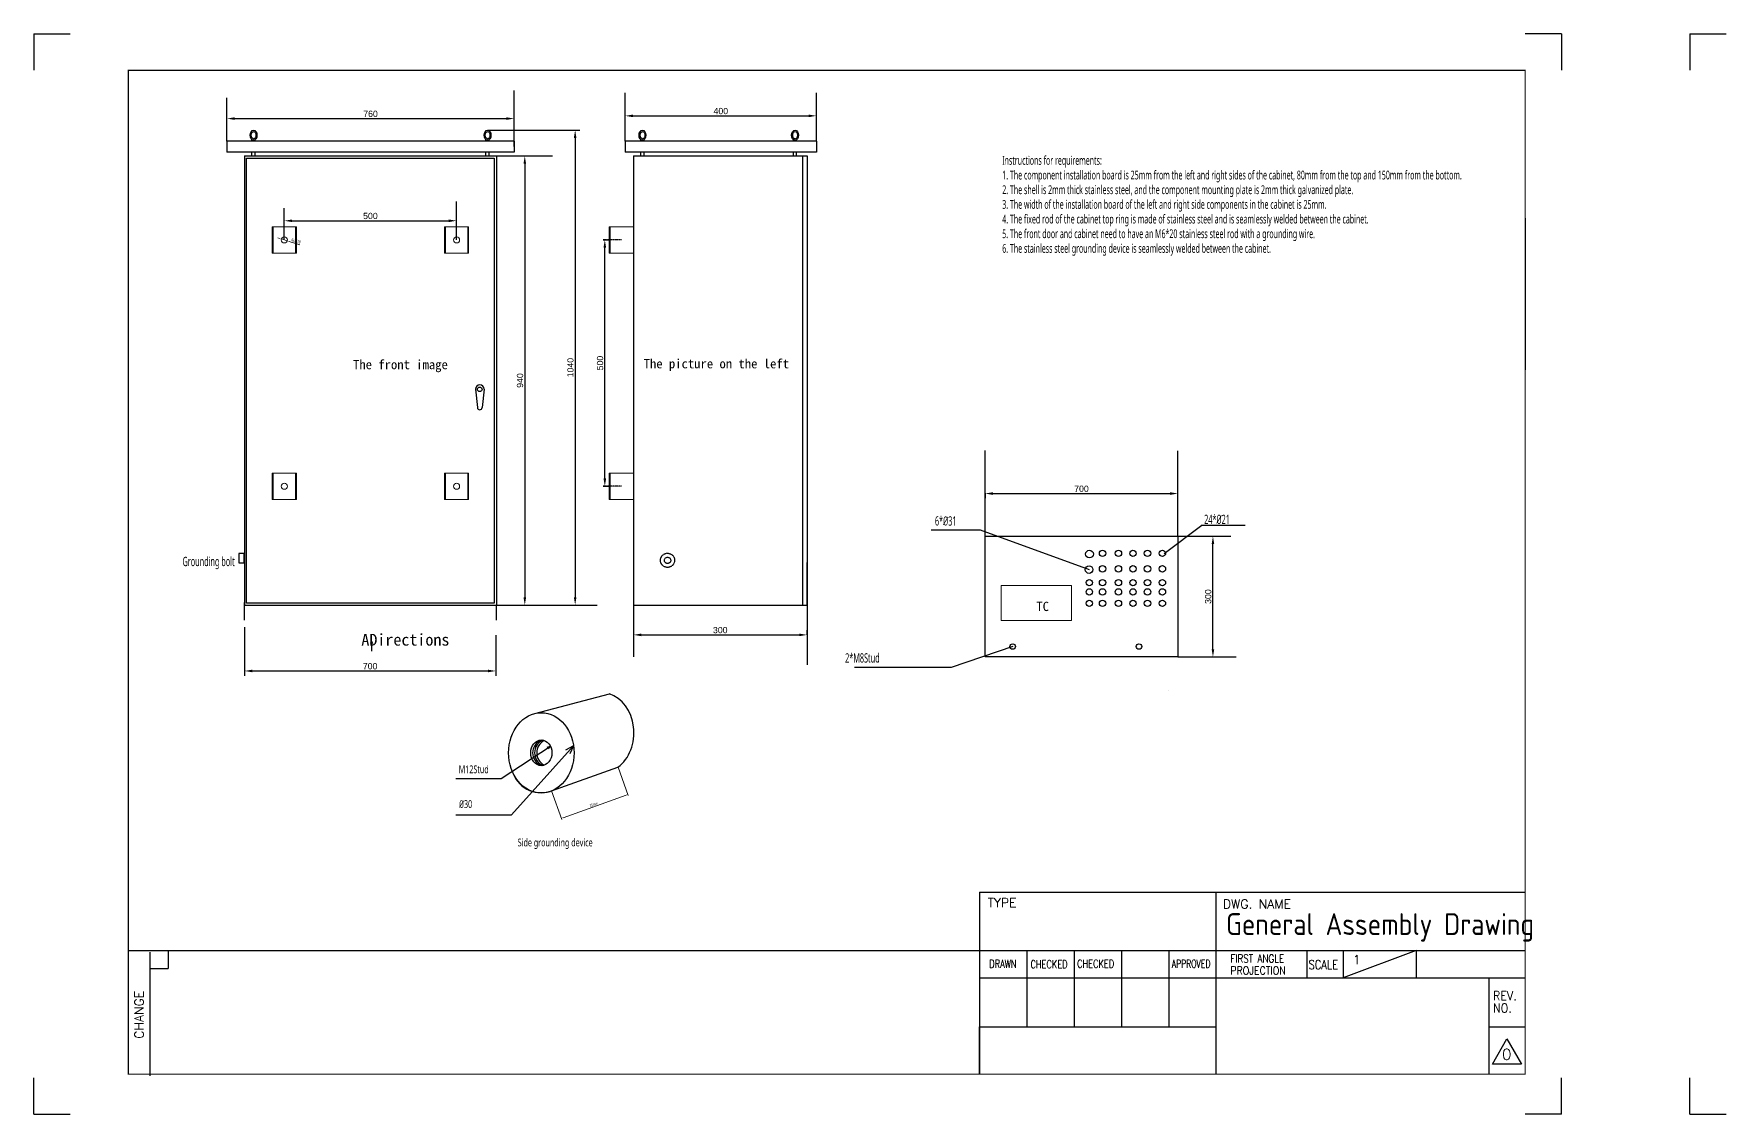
# Model space of a CAD drawing. Header units: millimetres. Extents: x 8981 to 59433, y 5244 to 14154.
# Drawn here: x 28165 to 33573, y 8275 to 11728 of the extents above; entities that cross this region are included whole.
import ezdxf

# ---------------------------------------------------------------- set-up
doc = ezdxf.new("R2010")
doc.units = ezdxf.units.MM
doc.linetypes.add('ACISOWELD', pattern=[3, 2, -1])
doc.linetypes.add('CENTER2', pattern=[1.125, 0.75, -0.125, 0.125, -0.125])
for name, color, linetype, lineweight in [('#标注线', 3, 'Continuous', 20), ('标注、文本', 3, 'Continuous', 25), ('铁心', 3, 'Continuous', 0), ('铁心层', 163, 'Continuous', 18)]:
    doc.layers.add(name, color=color, linetype=linetype, lineweight=lineweight)
for name, color, linetype in [('1', 4, 'Continuous'), ('2', 3, 'Continuous'), ('6文字层', 3, 'Continuous'), ('中心线', 1, 'CENTER2')]:
    doc.layers.add(name, color=color, linetype=linetype)
doc.layers.add('paper', color=254, linetype='Continuous', plot=False)
doc.styles.add('Note Text (ANSI)', font='arial.ttf')
doc.styles.add('PC_TEXTSTYLE1', font='romans.shx', dxfattribs={"width": 0.667, "bigfont": 'hzfs.shx'})
doc.styles.add('ROMANS', font='romans.shx', dxfattribs={"bigfont": 'whgtxt.shx'})
doc.styles.get("Standard").update_dxf_attribs({"font": 'gbenor.shx', "bigfont": 'gbcbig.shx'})
doc.styles.add('宋体', font='Microsoft YaHei.ttf', dxfattribs={"width": 0.6})
doc.dimstyles.new('ISO-25', dxfattribs={"dimscale": 3, "dimtxt": 3.5, "dimasz": 2, "dimexe": 1.25, "dimexo": 0, "dimgap": 0.75, "dimtad": 1, "dimzin": 9, "dimdsep": 46, "dimtxsty": 'PC_TEXTSTYLE1', "dimcen": 2, "dimclrd": 11, "dimclre": 11, "dimclrt": 3, "dimadec": 0, "dimazin": 2, "dimtfac": 1, "dimtmove": 1, "dimatfit": 3, "dimfxl": 0, "dimlwd": 15, "dimlwe": 15, "dimarcsym": 0})
doc.dimstyles.new('蓝色标注', dxfattribs={"dimscale": 10, "dimtxt": 2, "dimasz": 2.5, "dimexe": 1.5, "dimexo": 0, "dimgap": 0.5, "dimtad": 1, "dimtxsty": 'Note Text (ANSI)', "dimcen": -2.5, "dimclrd": 3, "dimclre": 3, "dimclrt": 3, "dimazin": 2, "dimtfac": 1, "dimtmove": 0, "dimatfit": 2, "dimfxl": 0, "dimarcsym": 0})

# ---------------------------------------------------------------- blocks, each defined once
blk = doc.blocks.new('*D59')
at = {"color": 11, "lineweight": 15, "transparency": 16777216}
for p, q in [((30031.8, 9384.1), (30064.4, 9293)), ((29819.3, 9308), (29851.9, 9216.9)), ((29856.3, 9222.5), (30057.5, 9294.5))]:
    blk.add_line(p, q, dxfattribs=at)
at = {"color": 11, "transparency": 16777216}
for points in [[(30057.2, 9295.5), (30057.8, 9293.6), (30063.1, 9296.6)], [(29855.9, 9223.4), (29856.6, 9221.5), (29850.6, 9220.5)]]:
    blk.add_solid(points, dxfattribs=at)
at = {"layer": 'Defpoints', "color": 0, "transparency": 16777216}
for p in [(30031.8, 9384.1), (29819.3, 9308), (30063.1, 9296.6)]:
    blk.add_point(p, dxfattribs=at)
at = {"color": 3, "transparency": 16777216, "insert": (29954.5, 9265), "char_height": 9, "attachment_point": 5, "rotation": 19.699, "style": '宋体'}
blk.add_mtext('20mm', dxfattribs=at)
blk = doc.blocks.new('*D60')
at = {"color": 11, "lineweight": 15, "transparency": 16777216}
for p, q in [((28950.1, 11074), (28944.4, 11075.8)), ((28955.9, 11072.2), (28974.6, 11066.2)), ((29014.4, 11053.7), (28980.4, 11064.4))]:
    blk.add_line(p, q, dxfattribs=at)
at = {"color": 11, "transparency": 16777216}
for points in [[(28950.4, 11074.9), (28949.8, 11073), (28955.9, 11072.2)], [(28980.7, 11065.4), (28980.1, 11063.5), (28974.6, 11066.2)]]:
    blk.add_solid(points, dxfattribs=at)
at = {"layer": 'Defpoints', "color": 0, "transparency": 16777216}
for p in [(28955.9, 11072.2), (28974.6, 11066.2)]:
    blk.add_point(p, dxfattribs=at)
at = {"color": 3, "transparency": 16777216, "insert": (29002.6, 11065.7), "char_height": 10.5, "attachment_point": 5, "rotation": 342.4983, "style": '宋体'}
blk.add_mtext('4x%%C18', dxfattribs=at)
blk = doc.blocks.new('*D61')
at = {"layer": 'Defpoints', "color": 0, "transparency": 16777216}
for p in [(28838.1, 9831.9), (29641.1, 9805.5), (29641.1, 9691.4)]:
    blk.add_point(p, dxfattribs=at)
at = {"layer": '标注、文本', "color": 3, "lineweight": -2, "transparency": 16777216}
for p, q in [((28838.1, 9831.9), (28838.1, 9676.4)), ((29641.1, 9805.5), (29641.1, 9676.4)), ((28863.1, 9691.4), (29616.1, 9691.4))]:
    blk.add_line(p, q, dxfattribs=at)
at = {"layer": '标注、文本', "color": 3, "transparency": 16777216}
for points in [[(28863.1, 9695.6), (28863.1, 9687.3), (28838.1, 9691.4)], [(29616.1, 9695.6), (29616.1, 9687.3), (29641.1, 9691.4)]]:
    blk.add_solid(points, dxfattribs=at)
at = {"layer": '标注、文本', "color": 3, "transparency": 16777216, "insert": (29239.6, 9706.7), "char_height": 20, "attachment_point": 5, "style": 'Note Text (ANSI)'}
blk.add_mtext('700', dxfattribs=at)
blk = doc.blocks.new('*D62')
at = {"layer": 'Defpoints', "color": 0, "transparency": 16777216}
for p in [(28781.9, 11453.9), (29699.8, 11456.8), (29699.8, 11456.8)]:
    blk.add_point(p, dxfattribs=at)
at = {"layer": '标注、文本', "color": 3, "lineweight": -2, "transparency": 16777216}
for p, q in [((28781.9, 11453.9), (28781.9, 11471.8)), ((29699.8, 11456.8), (29699.8, 11471.8)), ((28806.9, 11456.8), (29674.8, 11456.8))]:
    blk.add_line(p, q, dxfattribs=at)
at = {"layer": '标注、文本', "color": 3, "transparency": 16777216}
for points in [[(28806.9, 11461), (28806.9, 11452.6), (28781.9, 11456.8)], [(29674.8, 11461), (29674.8, 11452.6), (29699.8, 11456.8)]]:
    blk.add_solid(points, dxfattribs=at)
at = {"layer": '标注、文本', "color": 3, "transparency": 16777216, "insert": (29240.9, 11472), "char_height": 20, "attachment_point": 5, "style": 'Note Text (ANSI)'}
blk.add_mtext('760', dxfattribs=at)
blk = doc.blocks.new('*D63')
at = {"layer": 'Defpoints', "color": 0, "transparency": 16777216}
for p in [(30081.2, 9819.3), (30635.9, 9806.8), (30635.9, 9806.8)]:
    blk.add_point(p, dxfattribs=at)
at = {"layer": '标注、文本', "color": 3, "lineweight": -2, "transparency": 16777216}
for p, q in [((30081.2, 9819.3), (30081.2, 9791.8)), ((30106.2, 9806.8), (30610.9, 9806.8)), ((30635.9, 9806.8), (30635.9, 9821.8))]:
    blk.add_line(p, q, dxfattribs=at)
at = {"layer": '标注、文本', "color": 3, "transparency": 16777216}
for points in [[(30106.2, 9811), (30106.2, 9802.6), (30081.2, 9806.8)], [(30610.9, 9811), (30610.9, 9802.6), (30635.9, 9806.8)]]:
    blk.add_solid(points, dxfattribs=at)
at = {"layer": '标注、文本', "color": 3, "transparency": 16777216, "insert": (30358.6, 9822), "char_height": 20, "attachment_point": 5, "style": 'Note Text (ANSI)'}
blk.add_mtext('300', dxfattribs=at)
blk = doc.blocks.new('*D64')
at = {"layer": 'Defpoints', "color": 0, "transparency": 16777216}
for p in [(29984.4, 11069.2), (29989.7, 11069.2), (29984.4, 10281.8)]:
    blk.add_point(p, dxfattribs=at)
at = {"layer": '标注、文本', "color": 3, "lineweight": -2, "transparency": 16777216}
for p, q in [((29984.4, 11069.2), (30004.7, 11069.2)), ((29989.7, 10306.8), (29989.7, 11044.2)), ((29984.4, 10281.8), (30004.7, 10281.8))]:
    blk.add_line(p, q, dxfattribs=at)
at = {"layer": '标注、文本', "color": 3, "transparency": 16777216}
for points in [[(29985.5, 11044.2), (29993.9, 11044.2), (29989.7, 11069.2)], [(29985.5, 10306.8), (29993.9, 10306.8), (29989.7, 10281.8)]]:
    blk.add_solid(points, dxfattribs=at)
at = {"layer": '标注、文本', "color": 3, "transparency": 16777216, "insert": (29974.5, 10675.5), "char_height": 20, "attachment_point": 5, "rotation": 90, "style": 'Note Text (ANSI)'}
blk.add_mtext('500', dxfattribs=at)
blk = doc.blocks.new('*D65')
at = {"layer": 'Defpoints', "color": 0, "transparency": 16777216}
for p in [(28965.2, 11120), (29515.8, 11130.3), (29515.8, 11130.3)]:
    blk.add_point(p, dxfattribs=at)
at = {"layer": '标注、文本', "color": 3, "lineweight": -2, "transparency": 16777216}
for p, q in [((28965.2, 11120), (28965.2, 11145.3)), ((29515.8, 11130.3), (29515.8, 11145.3)), ((28990.2, 11130.3), (29490.8, 11130.3))]:
    blk.add_line(p, q, dxfattribs=at)
at = {"layer": '标注、文本', "color": 3, "transparency": 16777216}
for points in [[(28990.2, 11134.4), (28990.2, 11126.1), (28965.2, 11130.3)], [(29490.8, 11134.4), (29490.8, 11126.1), (29515.8, 11130.3)]]:
    blk.add_solid(points, dxfattribs=at)
at = {"layer": '标注、文本', "color": 3, "transparency": 16777216, "insert": (29240.5, 11145.5), "char_height": 20, "attachment_point": 5, "style": 'Note Text (ANSI)'}
blk.add_mtext('500', dxfattribs=at)
blk = doc.blocks.new('*D66')
at = {"layer": 'Defpoints', "color": 0, "transparency": 16777216}
for p in [(30054.9, 11462.2), (30665.8, 11465.6), (30665.8, 11462.2)]:
    blk.add_point(p, dxfattribs=at)
at = {"layer": '标注、文本', "color": 3, "lineweight": -2, "transparency": 16777216}
for p, q in [((30054.9, 11462.2), (30054.9, 11480.6)), ((30665.8, 11462.2), (30665.8, 11480.6)), ((30079.9, 11465.6), (30640.8, 11465.6))]:
    blk.add_line(p, q, dxfattribs=at)
at = {"layer": '标注、文本', "color": 3, "transparency": 16777216}
for points in [[(30079.9, 11469.8), (30079.9, 11461.4), (30054.9, 11465.6)], [(30640.8, 11469.8), (30640.8, 11461.4), (30665.8, 11465.6)]]:
    blk.add_solid(points, dxfattribs=at)
at = {"layer": '标注、文本', "color": 3, "transparency": 16777216, "insert": (30360.4, 11480.8), "char_height": 20, "attachment_point": 5, "style": 'Note Text (ANSI)'}
blk.add_mtext('400', dxfattribs=at)
blk = doc.blocks.new('*D67')
at = {"layer": 'Defpoints', "color": 0, "transparency": 16777216}
for p in [(31204.8, 10259.2), (31821.5, 10258.5), (31821.5, 10258.5)]:
    blk.add_point(p, dxfattribs=at)
at = {"layer": '标注、文本', "color": 3, "lineweight": -2, "transparency": 16777216}
for p, q in [((31204.8, 10259.2), (31204.8, 10243.5)), ((31229.8, 10258.5), (31796.5, 10258.5)), ((31821.5, 10258.5), (31821.5, 10273.5))]:
    blk.add_line(p, q, dxfattribs=at)
at = {"layer": '标注、文本', "color": 3, "transparency": 16777216}
for points in [[(31229.8, 10262.7), (31229.8, 10254.3), (31204.8, 10258.5)], [(31796.5, 10262.7), (31796.5, 10254.3), (31821.5, 10258.5)]]:
    blk.add_solid(points, dxfattribs=at)
at = {"layer": '标注、文本', "color": 3, "transparency": 16777216, "insert": (31513.1, 10273.7), "char_height": 20, "attachment_point": 5, "style": 'Note Text (ANSI)'}
blk.add_mtext('700', dxfattribs=at)
blk = doc.blocks.new('*D68')
at = {"layer": 'Defpoints', "color": 0, "transparency": 16777216}
for p in [(29733.2, 11337.3), (29733.9, 9902), (29733.9, 9902)]:
    blk.add_point(p, dxfattribs=at)
at = {"layer": '标注、文本', "color": 3, "lineweight": -2, "transparency": 16777216}
for p, q in [((29733.2, 11337.3), (29748.9, 11337.3)), ((29733.9, 11312.3), (29733.9, 9927)), ((29733.9, 9902), (29748.9, 9902))]:
    blk.add_line(p, q, dxfattribs=at)
at = {"layer": '标注、文本', "color": 3, "transparency": 16777216}
for points in [[(29729.7, 11312.3), (29738.1, 11312.3), (29733.9, 11337.3)], [(29729.7, 9927), (29738.1, 9927), (29733.9, 9902)]]:
    blk.add_solid(points, dxfattribs=at)
at = {"layer": '标注、文本', "color": 3, "transparency": 16777216, "insert": (29718.7, 10619.7), "char_height": 20, "attachment_point": 5, "rotation": 90, "style": 'Note Text (ANSI)'}
blk.add_mtext('940', dxfattribs=at)
blk = doc.blocks.new('*D69')
at = {"layer": 'Defpoints', "color": 0, "transparency": 16777216}
for p in [(29892.1, 11420), (29894.9, 9902), (29894.9, 9902)]:
    blk.add_point(p, dxfattribs=at)
at = {"layer": '标注、文本', "color": 3, "lineweight": -2, "transparency": 16777216}
for p, q in [((29892.1, 11420), (29909.9, 11420)), ((29894.9, 11395), (29894.9, 9927)), ((29894.9, 9902), (29909.9, 9902))]:
    blk.add_line(p, q, dxfattribs=at)
at = {"layer": '标注、文本', "color": 3, "transparency": 16777216}
for points in [[(29890.7, 11395), (29899, 11395), (29894.9, 11420)], [(29890.7, 9927), (29899, 9927), (29894.9, 9902)]]:
    blk.add_solid(points, dxfattribs=at)
at = {"layer": '标注、文本', "color": 3, "transparency": 16777216, "insert": (29879.7, 10661), "char_height": 20, "attachment_point": 5, "rotation": 90, "style": 'Note Text (ANSI)'}
blk.add_mtext('1040', dxfattribs=at)
blk = doc.blocks.new('*D70')
at = {"layer": 'Defpoints', "color": 0, "transparency": 16777216}
for p in [(31906.2, 10122), (31933.3, 10122), (31914.5, 9736.1)]:
    blk.add_point(p, dxfattribs=at)
at = {"layer": '标注、文本', "color": 3, "lineweight": -2, "transparency": 16777216}
for p, q in [((31906.2, 10122), (31948.3, 10122)), ((31933.3, 9761.1), (31933.3, 10097)), ((31914.5, 9736.1), (31948.3, 9736.1))]:
    blk.add_line(p, q, dxfattribs=at)
at = {"layer": '标注、文本', "color": 3, "transparency": 16777216}
for points in [[(31929.1, 10097), (31937.4, 10097), (31933.3, 10122)], [(31929.1, 9761.1), (31937.4, 9761.1), (31933.3, 9736.1)]]:
    blk.add_solid(points, dxfattribs=at)
at = {"layer": '标注、文本', "color": 3, "transparency": 16777216, "insert": (31918, 9929.1), "char_height": 20, "attachment_point": 5, "rotation": 90, "style": 'Note Text (ANSI)'}
blk.add_mtext('300', dxfattribs=at)

msp = doc.modelspace()

# ---------------------------------------------------------------- linework, layer by layer
at = {"layer": '#标注线', "color": 0}
msp.add_lwpolyline([(31256.087, 9852.274), (31481.087, 9852.274), (31481.087, 9964.774), (31256.087, 9964.774)], close=True, dxfattribs=at)
at = {"color": 0, "linetype": 'ByBlock'}
for p, q in [((29699.826, 11384.823), (28781.881, 11384.823)), ((28781.881, 11384.823), (28781.881, 11349.84)), ((28862.002, 11384.823), (28862.002, 11389.476)), ((28871.852, 11384.823), (28871.852, 11389.476)), ((29609.854, 11384.823), (29609.854, 11389.476)), ((29619.705, 11384.823), (29619.705, 11389.476)), ((29699.826, 11384.823), (29699.826, 11349.84)), ((30665.809, 11384.823), (30054.892, 11384.823)), ((30054.892, 11384.823), (30054.892, 11349.84)), ((30105.147, 11384.823), (30105.147, 11389.476)), ((30114.998, 11384.823), (30114.998, 11389.476)), ((30592.643, 11384.823), (30592.643, 11389.476)), ((30602.494, 11384.823), (30602.494, 11389.476)), ((30665.809, 11384.823), (30665.809, 11349.84)), ((29699.826, 11349.84), (28781.881, 11349.84)), ((28838.088, 11337.288), (29555.724, 11337.288)), ((28838.088, 11337.288), (28838.088, 10619.652)), ((28838.088, 11337.288), (28862.002, 11337.288)), ((28862.002, 11337.288), (28862.002, 11349.84)), ((28871.852, 11337.288), (28871.852, 11349.84)), ((29555.724, 11337.288), (29577.265, 11337.288)), ((29609.854, 11337.288), (29609.854, 11349.84)), ((29619.705, 11337.288), (29619.705, 11349.84)), ((29619.705, 11337.288), (29643.619, 11337.288)), ((29643.619, 11337.288), (29643.619, 10619.652)), ((30665.809, 11349.84), (30054.892, 11349.84)), ((30081.233, 11337.288), (30635.943, 11337.288)), ((30081.233, 11337.288), (30081.233, 10619.652)), ((30081.233, 11337.288), (30105.147, 11337.288)), ((30105.147, 11337.288), (30105.147, 11349.84)), ((30114.998, 11337.288), (30114.998, 11349.84)), ((30592.643, 11337.288), (30592.643, 11349.84)), ((30602.494, 11337.288), (30602.494, 11349.84)), ((30612.029, 11337.288), (30635.943, 11337.288)), ((30635.943, 11337.288), (30635.943, 10619.652)), ((28838.088, 10619.652), (28838.088, 9902.016)), ((29643.619, 10619.652), (29643.619, 9902.016)), ((30081.233, 10619.652), (30081.233, 9902.016)), ((30635.943, 10619.652), (30635.943, 9902.016)), ((29576.077, 10591.668), (29582.625, 10533.356)), ((29603.745, 10591.668), (29597.198, 10533.356)), ((30081.233, 10038.028), (30081.233, 9902.016)), ((30635.943, 9902.016), (30635.943, 10038.028)), ((28838.088, 9902.016), (29643.619, 9902.016)), ((30081.233, 9902.016), (30635.943, 9902.016)), ((30081.233, 9902.016), (30635.943, 9902.016))]:
    msp.add_line(p, q, dxfattribs=at)
at = {"color": 0}
for p, q in [((29577.265, 11337.288), (29619.705, 11337.288)), ((30621.433, 11337.288), (30621.433, 9902.016)), ((28838.088, 9902.016), (29643.619, 9902.016)), ((29243.978, 9786.539), (29240.534, 9779.12)), ((29243.978, 9786.539), (29243.978, 9755.033)), ((29243.978, 9786.539), (29247.421, 9779.12)), ((29766.066, 9555.544), (30004.177, 9618.247)), ((29657.884, 9348.273), (29815.83, 9450.639)), ((29691.548, 9231.846), (29889.645, 9452.673)), ((29805.391, 9448.323), (29815.83, 9450.639)), ((29809.452, 9442.057), (29815.83, 9450.639)), ((29889.645, 9452.673), (29864.508, 9438.523)), ((29889.645, 9452.673), (29878.298, 9426.153)), ((29819.267, 9308.006), (30031.798, 9384.098)), ((29513.492, 9348.273), (29657.884, 9348.273)), ((29513.492, 9231.846), (29691.548, 9231.846))]:
    msp.add_line(p, q, dxfattribs=at)
at = {"color": 4, "lineweight": 0}
for p, q in [((28926.575, 11111.379), (29003.919, 11111.379)), ((28926.575, 11027.004), (28926.575, 11111.379)), ((28926.575, 11111.379), (28929.388, 11111.379)), ((28929.388, 11111.379), (28929.388, 11027.004)), ((29001.106, 11027.004), (29001.106, 11111.379)), ((29003.919, 11111.379), (29003.919, 11027.004)), ((29554.511, 11111.379), (29477.168, 11111.379)), ((29477.168, 11111.379), (29477.168, 11027.004)), ((29479.98, 11027.004), (29479.98, 11111.379)), ((29554.511, 11111.379), (29551.699, 11111.379)), ((29551.699, 11111.379), (29551.699, 11027.004)), ((29554.511, 11027.004), (29554.511, 11111.379)), ((29003.919, 11027.004), (28926.575, 11027.004)), ((28929.388, 11027.004), (29001.106, 11027.004)), ((29477.168, 11027.004), (29554.511, 11027.004)), ((29551.699, 11027.004), (29479.98, 11027.004)), ((28926.575, 10324.026), (29003.919, 10324.026)), ((28926.575, 10239.651), (28926.575, 10324.026)), ((28926.575, 10324.026), (28929.388, 10324.026)), ((28929.388, 10324.026), (28929.388, 10239.651)), ((29001.106, 10239.651), (29001.106, 10324.026)), ((29003.919, 10324.026), (29003.919, 10239.651)), ((29554.511, 10324.026), (29477.168, 10324.026)), ((29477.168, 10324.026), (29477.168, 10239.651)), ((29479.98, 10239.651), (29479.98, 10324.026)), ((29554.511, 10324.026), (29551.699, 10324.026)), ((29551.699, 10324.026), (29551.699, 10239.651)), ((29554.511, 10239.651), (29554.511, 10324.026)), ((29003.919, 10239.651), (28926.575, 10239.651)), ((28929.388, 10239.651), (29001.106, 10239.651)), ((29477.168, 10239.651), (29554.511, 10239.651)), ((29551.699, 10239.651), (29479.98, 10239.651))]:
    msp.add_line(p, q, dxfattribs=at)
at = {"color": 7}
for p, q in [((31032.858, 10142.056), (31169.972, 10142.056)), ((31169.972, 10142.056), (31189.297, 10142.056)), ((31189.297, 10142.056), (31537.383, 10015.487)), ((31777.683, 10066.911), (31897.598, 10157.557)), ((31895.213, 10157.894), (32035.962, 10157.894)), ((31792.402, 9627.68), (31792.221, 9627.68))]:
    msp.add_line(p, q, dxfattribs=at)
at = {"color": 3}
for p, q in [((31204.756, 10122.012), (31821.521, 10122.012)), ((31204.756, 9736.145), (31204.756, 10122.012)), ((31821.521, 10122.012), (31821.521, 9736.145)), ((31293.274, 9769.596), (31096.864, 9702.244)), ((31821.521, 9736.145), (31204.756, 9736.145)), ((31096.864, 9702.244), (30787.58, 9702.244))]:
    msp.add_line(p, q, dxfattribs=at)
for p, q in [((28838.088, 9853.666), (28838.088, 9910.36)), ((29643.619, 9853.666), (29643.619, 9902.016))]:
    msp.add_line(p, q)
at = {"color": 0, "linetype": 'ByBlock'}
msp.add_lwpolyline([(28844.598, 11330.778), (29636.488, 11330.778), (29636.488, 9908.526), (28844.598, 9908.526)], close=True, dxfattribs=at)
at = {"color": 0}
msp.add_lwpolyline([(28837.468, 10066.654), (28820.125, 10066.654), (28820.125, 10037.33), (28837.468, 10037.33)], close=True, dxfattribs=at)
at = {"color": 4, "lineweight": 0}
for centre in [(28965.247, 11069.192), (29515.84, 11069.192), (28965.247, 10281.839), (29515.84, 10281.839)]:
    msp.add_circle(centre, 9.844, dxfattribs=at)
at = {"color": 0, "linetype": 'ByBlock'}
msp.add_circle((29589.911, 10591.668), 7.314, dxfattribs=at)
at = {"color": 0, "linetype": 'ACISOWELD', "lineweight": -2}
for radius in [22.649, 10.141]:
    msp.add_circle((30190.18, 10045.022), radius, dxfattribs=at)
at = {"color": 3}
for centre, radius in [((31538.652, 10065.054), 12.348), ((31580.543, 10067.462), 10.29), ((31631.165, 10067.462), 10.29), ((31677.655, 10067.462), 10.29), ((31724.145, 10067.462), 10.29), ((31771.667, 10067.462), 10.29), ((31537.383, 10015.487), 12.348), ((31580.543, 10017.698), 10.29), ((31631.165, 10017.698), 10.29), ((31677.655, 10017.698), 10.29), ((31724.145, 10017.698), 10.29), ((31771.667, 10017.698), 10.29), ((31538.186, 9973.699), 10.29), ((31538.186, 9944.024), 10.29), ((31580.543, 9973.699), 10.29), ((31580.543, 9944.024), 10.29), ((31631.165, 9973.699), 10.29), ((31631.165, 9944.024), 10.29), ((31677.655, 9973.699), 10.29), ((31677.655, 9944.024), 10.29), ((31724.145, 9973.699), 10.29), ((31724.145, 9944.024), 10.29), ((31771.667, 9973.699), 10.29), ((31771.667, 9944.024), 10.29), ((31538.186, 9907.648), 10.29), ((31580.543, 9907.648), 10.29), ((31631.165, 9907.648), 10.29), ((31677.655, 9907.648), 10.29), ((31724.145, 9907.648), 10.29), ((31771.667, 9907.648), 10.29), ((31293.274, 9769.596), 8.717), ((31696.839, 9769.596), 8.717)]:
    msp.add_circle(centre, radius, dxfattribs=at)
at = {"color": 0, "linetype": 'ByBlock'}
for centre, radius, start, end in [((29589.911, 10591.668), 13.834, 0, 180), ((29589.911, 10533.356), 7.286, 180, 0)]:
    msp.add_arc(centre, radius, start, end, dxfattribs=at)
at = {"color": 0}
for centre, radius, start, end in [((29803.092, 9429.836), 44.088, 111.889776, 248.110224), ((29809.52, 9429.836), 44.353, 114.059258, 245.940742), ((29816.269, 9429.836), 44.069, 117.05935, 242.94065)]:
    msp.add_arc(centre, radius, start, end, dxfattribs=at)
at = {"color": 0, "linetype": 'ByBlock'}
for centre, major_axis, ratio in [((28866.927, 11403.709), (0, 15.932), 0.68794323), ((28867.254, 11403.935), (0, 11.412), 0.66336683), ((29614.78, 11403.709), (0, 15.932), 0.68794323), ((29615.106, 11403.935), (0, 11.412), 0.66336683), ((30110.072, 11403.709), (0, 15.932), 0.68794323), ((30110.399, 11403.935), (0, 11.412), 0.66336683), ((30597.568, 11403.709), (0, 15.932), 0.68794323), ((30597.895, 11403.935), (0, 11.412), 0.66336683)]:
    msp.add_ellipse(centre, major_axis=major_axis, ratio=ratio, dxfattribs=at)
at = {"color": 0}
msp.add_ellipse((29978.029, 9494.099), major_axis=(0, 128.213), ratio=0.81632673, start_param=3.68111387, end_param=6.0306815, dxfattribs=at)
for major_axis, ratio in [((0, 128.213), 0.81632673), ((0, 40.909), 0.82822786)]:
    msp.add_ellipse((29786.655, 9429.836), major_axis=major_axis, ratio=ratio, dxfattribs=at)
at = {"layer": '1', "color": 0, "const_width": 4.069}
msp.add_lwpolyline([(28467.084, 8402.896), (32931.13, 8402.896), (32931.13, 11611.429), (28467.084, 11611.429), (28467.084, 8402.896)], dxfattribs=at)
at = {"layer": '2', "color": 0}
for p, q in [((31187.362, 8984.152), (32931.13, 8984.152)), ((31187.362, 8984.152), (31187.362, 8402.896)), ((31942.995, 8984.152), (31942.995, 8402.896)), ((28467.084, 8798.15), (32931.13, 8798.15)), ((28535.569, 8792.337), (28535.569, 8397.083)), ((28593.695, 8798.15), (28593.695, 8740.024)), ((31338.489, 8798.15), (31338.489, 8554.398)), ((31489.615, 8798.15), (31489.615, 8554.398)), ((31640.742, 8798.15), (31640.742, 8554.398)), ((31791.869, 8798.15), (31791.869, 8554.398)), ((32233.623, 8798.15), (32233.623, 8710.961)), ((32582.377, 8798.15), (32349.874, 8710.961)), ((32349.874, 8798.15), (32349.874, 8710.961)), ((32582.377, 8798.15), (32582.377, 8710.961)), ((28535.569, 8740.024), (28593.695, 8740.024)), ((31187.362, 8710.961), (31942.995, 8710.961)), ((31942.995, 8710.961), (32931.13, 8710.961)), ((32814.879, 8710.961), (32814.879, 8402.896)), ((31187.362, 8554.398), (31942.995, 8554.398)), ((31187.362, 8403.271), (31187.362, 8554.398)), ((32814.879, 8554.398), (32931.13, 8554.398)), ((32826.504, 8434.88), (32873.005, 8515.421)), ((32873.005, 8515.421), (32919.505, 8434.88)), ((32919.505, 8434.88), (32826.504, 8434.88))]:
    msp.add_line(p, q, dxfattribs=at)
at = {"layer": '6文字层', "color": 0}
msp.add_lwpolyline([(32931.13, 11138.923), (32931.13, 10653.442)], dxfattribs=at)
at = {"layer": 'paper', "color": 0}
for p, q in [((28164.831, 11727.68), (28164.831, 11611.429)), ((28164.831, 11727.68), (28281.082, 11727.68)), ((33047.381, 11727.68), (32931.13, 11727.68)), ((33047.381, 11727.68), (33047.381, 11611.429)), ((33457.233, 11727.68), (33457.233, 11611.429)), ((33457.233, 11727.68), (33573.484, 11727.68)), ((28164.831, 8275.019), (28164.831, 8391.271)), ((33047.381, 8275.019), (33047.381, 8391.271)), ((33457.233, 8275.019), (33457.233, 8391.271)), ((28164.831, 8275.019), (28281.082, 8275.019)), ((33047.381, 8275.019), (32931.13, 8275.019)), ((33457.233, 8275.019), (33573.484, 8275.019))]:
    msp.add_line(p, q, dxfattribs=at)
at = {"layer": '中心线', "color": 1}
for p, q in [((30042.562, 11069.192), (29984.425, 11069.192)), ((30042.562, 10281.839), (29984.425, 10281.839))]:
    msp.add_line(p, q, dxfattribs=at)
at = {"layer": '标注、文本', "color": 0}
for p, q in [((28781.881, 11384.823), (28781.881, 11523.009)), ((29699.826, 11367.331), (29699.826, 11546.249)), ((30054.892, 11384.823), (30054.892, 11539.619)), ((30665.809, 11384.823), (30665.809, 11539.619)), ((29615.321, 11420.012), (29892.051, 11420.012)), ((29643.619, 11337.288), (29822.807, 11337.288)), ((28965.247, 11069.192), (28965.247, 11170.884)), ((29515.84, 11069.192), (29515.84, 11191.327)), ((31204.756, 10122.012), (31204.756, 10396.357)), ((31821.521, 10122.012), (31821.521, 10394.956)), ((31821.521, 10122.012), (31990.871, 10122.012)), ((29643.619, 9902.016), (29824.175, 9902.016)), ((29824.175, 9902.016), (29965.557, 9902.016)), ((30081.233, 9902.016), (30081.233, 9736.62)), ((30635.943, 9902.016), (30635.943, 9711.57)), ((31821.521, 9736.145), (32007.444, 9736.145))]:
    msp.add_line(p, q, dxfattribs=at)
msp.add_arc((29786.568, 9399.402), 97.191, 196.768196, 286.841122, dxfattribs=at)
at = {"layer": '铁心', "color": 0}
for points in [[(32931.13, 10653.442), (32931.13, 10555.646)], [(32931.13, 9335.9), (32931.13, 10155.885)]]:
    msp.add_lwpolyline(points, dxfattribs=at)
at = {"layer": '铁心层', "ltscale": 50}
for p, q in [((30003.89, 11111.379), (30003.89, 11027.004)), ((30003.89, 11111.379), (30081.233, 11111.379)), ((30006.702, 11111.379), (30006.702, 11027.004)), ((30003.89, 11027.004), (30081.233, 11027.004)), ((30003.89, 10324.026), (30003.89, 10239.651)), ((30003.89, 10324.026), (30081.233, 10324.026)), ((30006.702, 10324.026), (30006.702, 10239.651)), ((30003.89, 10239.651), (30081.233, 10239.651))]:
    msp.add_line(p, q, dxfattribs=at)

# ---------------------------------------------------------------- texts
at = {"color": 0, "style": '宋体'}
for s, insert, char_height, width, attachment_point in [('\\pi84.375,l84.375;Instructions for requirements:^J1. The component installation board is 25mm from the left and right sides of the cabinet, 80mm from the top and 150mm from the bottom.^J2. The shell is 2mm thick stainless steel, and the component mounting plate is 2mm thick galvanized plate.^J3. The width of the installation board of the left and right side components in the cabinet is 25mm.^J4. The fixed rod of the cabinet top ring is made of stainless steel and is seamlessly welded between the cabinet.^J5. The front door and cabinet need to have an M6*20 stainless steel rod with a grounding wire.^J6. The stainless steel grounding device is seamlessly welded between the cabinet.', (31091.045, 11337.382), 28.125, 1678.46839, 1), ('Grounding bolt', (28806.731, 10056.258), 29.7, 180.07677, 3), ('M12Stud', (29522.763, 9389.44), 24.75, 165.66419, 1), ('{\\fISOCPEUR|b0|i0|c0|p34;%%C}30', (29524.117, 9278.352), 24.75, 165.66419, 1)]:
    msp.add_mtext(s, dxfattribs=dict(at, insert=insert, char_height=char_height, width=width, attachment_point=attachment_point))
at = {"color": 0, "linetype": 'ByBlock', "attachment_point": 1}
for s, insert, char_height in [('{\\fSimSun|b0|i0|c134|p2;The front image}', (29184.94, 10685.598), 29.7), ('{\\fSimSun|b0|i0|c134|p2;The picture on the left}', (30113.704, 10688.348), 29.7), ('{\\fSimSun|b0|i0|c134|p2;TC}', (31368.868, 9912.655), 29.7), ('{\\fSimSun|b0|i0|c134|p2;ADirections}', (29211.558, 9810.109), 37.62)]:
    msp.add_mtext(s, dxfattribs=dict(at, insert=insert, char_height=char_height))
at = {"color": 0, "linetype": 'ByBlock', "char_height": 29.7, "width": 107.53391, "attachment_point": 1, "style": '宋体'}
for s, insert in [('6*{\\fISOCPEUR|b0|i0|c0|p34;%%C}31', (31044.806, 10185.829)), ('24*{\\fISOCPEUR|b0|i0|c0|p34;%%C}21', (31905.228, 10190.857))]:
    msp.add_mtext(s, dxfattribs=dict(at, insert=insert))
at = {"color": 0, "linetype": 'ByBlock', "attachment_point": 1, "style": '宋体'}
for s, insert, char_height in [('2*M8Stud', (30757.762, 9748.035), 29.7), ('Side grounding device', (29711.281, 9155.745), 24.75)]:
    msp.add_mtext(s, dxfattribs=dict(at, insert=insert, char_height=char_height))
at = {"layer": '1', "color": 0}
msp.add_text('General Assembly Drawing', height=69.75072, dxfattribs=at).set_placement((31975.189, 8847.596))
at = {"layer": '2', "color": 0, "style": 'ROMANS'}
for s, height, p in [('TYPE', 29.0628, (31213.216, 8936.137)), ('DWG. NAME', 29.0628, (31964.752, 8932.177)), ('1', 29.063, (32380.074, 8754.413)), ('0', 34.875, (32857.389, 8448.831))]:
    msp.add_text(s, height=height, dxfattribs=at).set_placement(p)
for s, height, width, p in [('DRAWN', 25.5753, 0.75, (31218.415, 8742.911)), ('CHECKED', 25.5753, 0.75, (31350.369, 8741.29)), ('CHECKED', 25.5753, 0.75, (31499.432, 8742.911)), ('APPROVED', 25.5753, 0.7, (31801.683, 8742.911)), ('FIRST ANGLE', 25.57526, 0.8, (31988.879, 8759.565)), ('SCALE', 29.0628, 0.8, (32238.761, 8738.491)), ('PROJECTION', 25.5753, 0.86, (31988.879, 8721.236)), ('REV.', 29.0628, 0.9, (32828.097, 8639.029)), ('NO.', 29.0628, 0.9, (32828.097, 8599.396))]:
    msp.add_text(s, height=height, dxfattribs=dict(at, width=width)).set_placement(p)
msp.add_text('CHANGE', height=29.0628, rotation=90, dxfattribs=at).set_placement((28515.81, 8515.9))

# ---------------------------------------------------------------- dimensions: what is measured, and where the dimension line sits
at = {"color": 0}
dim = msp.add_diameter_dim_2p(p1=(28955.859, 11072.152), p2=(28974.635, 11066.231), text='4x%%C18', dimstyle='ISO-25', override={"dimtxsty": '宋体'}, dxfattribs=at)
dim.commit()
dim.dimension.update_dxf_attribs({"geometry": '*D60', "text_midpoint": (29002.615, 11065.688)})
dim = msp.add_aligned_dim(p1=(29819.267, 9308.006), p2=(30031.798, 9384.098), distance=-92.982, text='20mm', dimstyle='ISO-25', override={"dimtxt": 3, "dimtxsty": '宋体'}, dxfattribs=at)
dim.commit()
dim.dimension.update_dxf_attribs({"geometry": '*D59', "text_midpoint": (29954.548, 9265.009)})
at = {"layer": '标注、文本', "color": 0}
for base, p1, p2, text, picture, middle in [((29699.826, 11456.79), (28781.881, 11453.916), (29699.826, 11456.79), '760', '*D62', (29240.853, 11472.002)), ((30665.809, 11465.593), (30054.892, 11462.221), (30665.809, 11462.221), '400', '*D66', (30360.35, 11480.804)), ((29515.84, 11130.259), (28965.247, 11120.038), (29515.84, 11130.259), '500', '*D65', (29240.543, 11145.471)), ((31821.521, 10258.484), (31204.756, 10259.185), (31821.521, 10258.484), '700', '*D67', (31513.138, 10273.696)), ((29641.119, 9691.44), (28838.088, 9831.928), (29641.119, 9805.45), '700', '*D61', (29239.603, 9706.651)), ((30635.943, 9806.793), (30081.233, 9819.318), (30635.943, 9806.793), '300', '*D63', (30358.588, 9822.011))]:
    dim = msp.add_linear_dim(base=base, p1=p1, p2=p2, text=text, dimstyle='蓝色标注', override={"dimarcsym": 1}, dxfattribs=at)
    dim.commit()
    dim.dimension.update_dxf_attribs({"geometry": picture, "text_midpoint": middle})
for base, p1, p2, text, picture, middle in [((29894.866, 9902.016), (29892.051, 11420.012), (29894.866, 9902.016), '1040', '*D69', (29879.655, 10661.014)), ((29733.897, 9902.016), (29733.213, 11337.288), (29733.897, 9902.016), '940', '*D68', (29718.685, 10619.652)), ((29989.69, 11069.192), (29984.425, 10281.839), (29984.425, 11069.192), '500', '*D64', (29974.479, 10675.515)), ((31933.262, 10122.012), (31914.483, 9736.145), (31906.196, 10122.012), '300', '*D70', (31918.044, 9929.079))]:
    dim = msp.add_linear_dim(base=base, p1=p1, p2=p2, angle=90, text=text, dimstyle='蓝色标注', override={"dimarcsym": 1}, dxfattribs=at)
    dim.commit()
    dim.dimension.update_dxf_attribs({"geometry": picture, "text_midpoint": middle})

doc.saveas('drawing.dxf')
